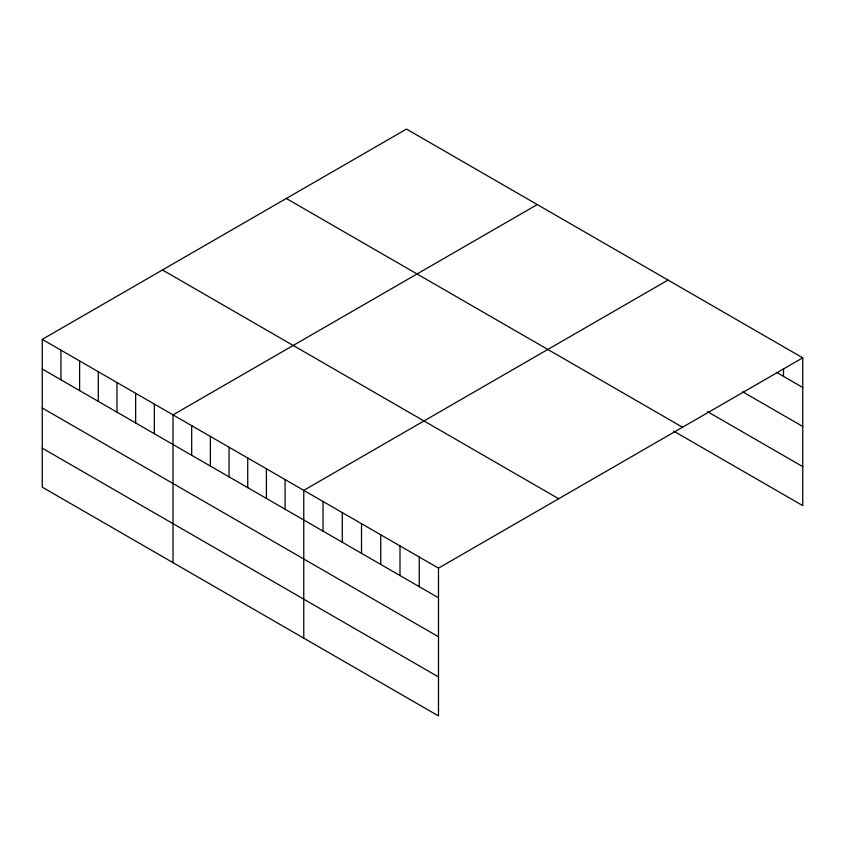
<?xml version="1.0" encoding="UTF-8"?>
<svg xmlns="http://www.w3.org/2000/svg" width="845" height="845" viewBox="0 0 845 845"><rect width="100%" height="100%" fill="white"/><g stroke="black" fill="none" stroke-linecap="round" stroke-linejoin="round"><path stroke-width="1.27" d="M42.25 339.373L438.492 568.136L438.492 715.926L42.25 487.164L42.25 339.373L406.508 129.074L802.75 357.836L802.75 505.627L673.687 431.119M537.262 204.564L173.014 414.863L173.014 562.654M668.025 280.054L303.767 490.353L303.767 638.144M438.492 568.136L802.75 357.836M776.713 372.444L802.75 387.475M742.744 391.826L802.75 426.471M707.656 411.737L802.75 466.641M286.297 198.469L682.549 427.243M162.451 269.967L558.703 498.74M42.25 369.011L438.492 597.774M42.25 407.998L438.492 636.771M42.25 448.167L438.492 676.94M783.505 368.631L783.505 376.363M419.247 557.024L419.247 586.662M400.002 545.912L400.002 575.551M380.757 534.8L380.757 564.439M361.512 523.689L361.512 553.327M342.267 512.577L342.267 542.215M323.022 501.465L323.022 531.104M285.092 479.569L285.092 509.208M266.407 468.785L266.407 498.423M247.733 458.001L247.733 487.639M229.048 447.216L229.048 476.855M210.373 436.432L210.373 466.07M191.688 425.648L191.688 455.286M154.329 404.079L154.329 433.717M135.654 393.295L135.654 422.933M116.969 382.51L116.969 412.149M98.295 371.726L98.295 401.364M79.61 360.942L79.61 390.58M60.935 350.157L60.935 379.796"/></g></svg>
